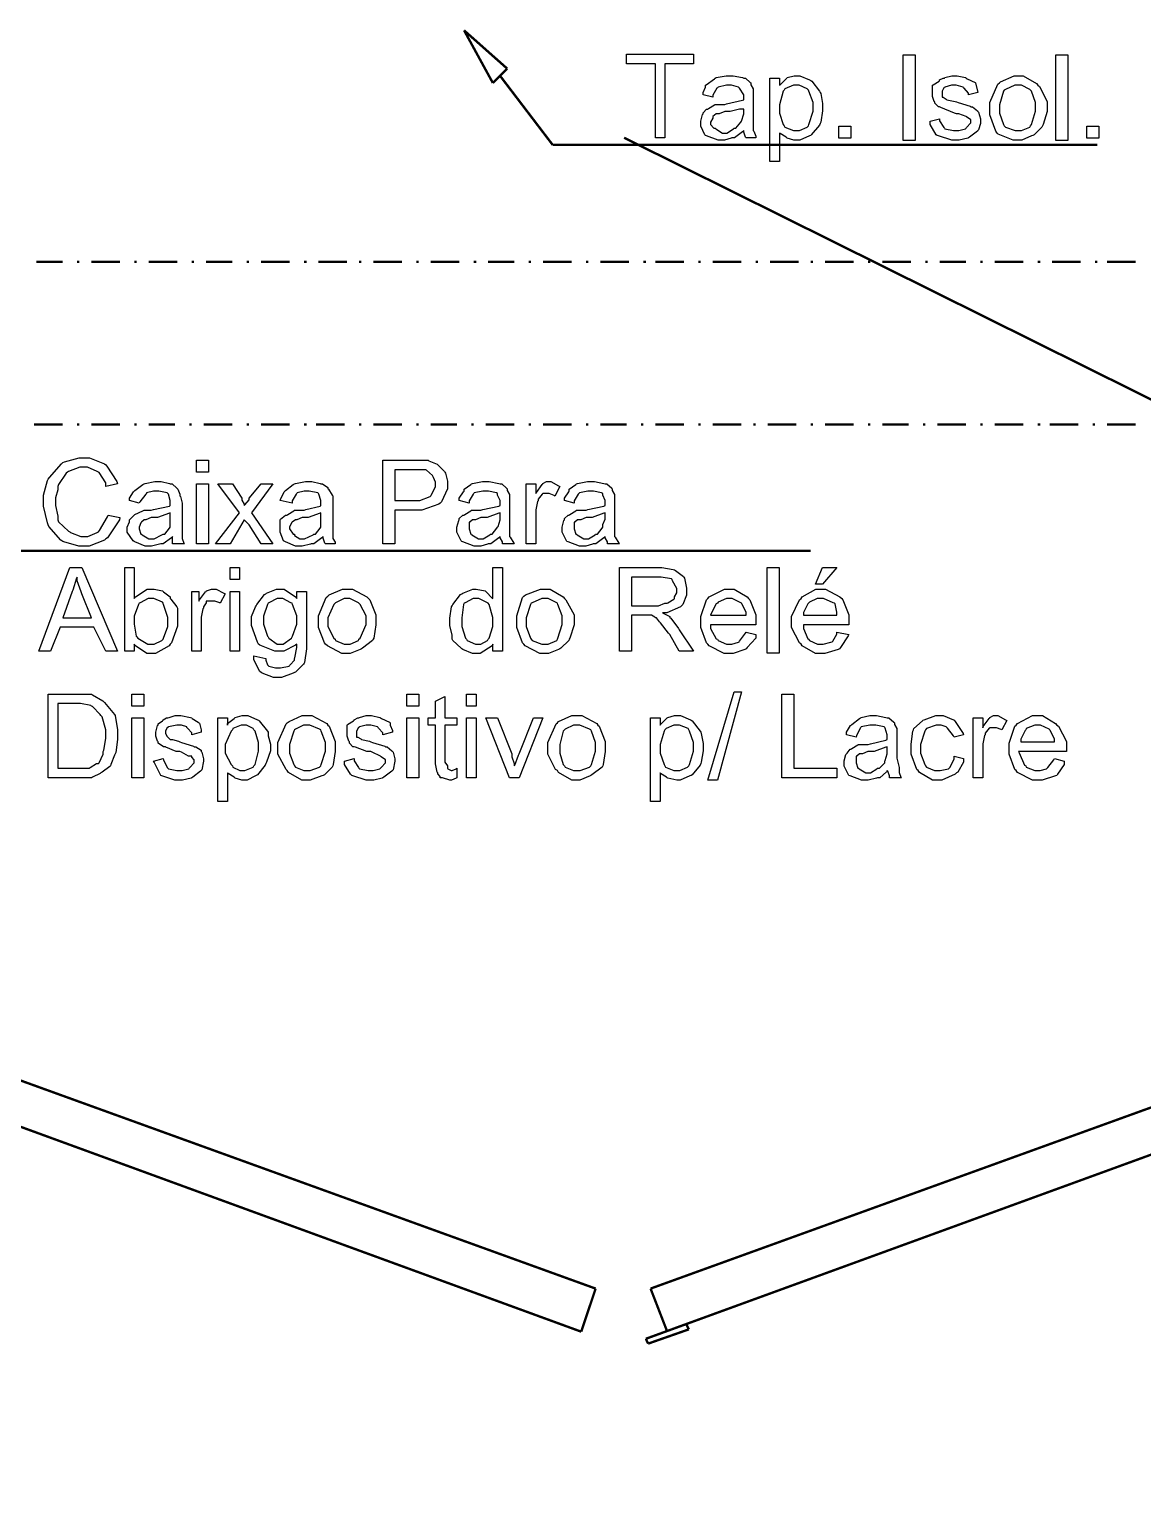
# Model space of a CAD drawing. Extents: x 0 to 210, y 0 to 297.
# Drawn here: x 106.71 to 126.47, y 148.86 to 174.74 of the extents above; entities that cross this region are included whole.
import ezdxf

# ---------------------------------------------------------------- set-up
doc = ezdxf.new("R2010")
doc.units = 0
doc.header["$MEASUREMENT"] = 0
for name, color, linetype in [('C00-00-00-BLACK', 7, 'Continuous'), ('C00-7E-FF', 150, 'Continuous'), ('CFF-7E-00', 30, 'Continuous')]:
    doc.layers.add(name, color=color, linetype=linetype)

msp = doc.modelspace()

# ---------------------------------------------------------------- linework, layer by layer
at = {"layer": 'C00-00-00-BLACK', "const_width": 0.0423}
for points in [[(106.834, 170.608), (107.302, 170.608)], [(107.556, 170.608), (107.599, 170.608)], [(107.81, 170.608), (108.318, 170.608)], [(108.572, 170.608), (108.614, 170.608)], [(108.828, 170.608), (109.336, 170.608)], [(109.59, 170.608), (109.633, 170.608)], [(109.845, 170.608), (110.313, 170.608)], [(110.567, 170.608), (110.61, 170.608)], [(110.821, 170.608), (111.329, 170.608)], [(111.585, 170.608), (111.628, 170.608)], [(111.839, 170.608), (112.347, 170.608)], [(112.559, 170.608), (112.601, 170.608)], [(112.813, 170.608), (113.324, 170.608)], [(113.578, 170.608), (113.621, 170.608)], [(113.832, 170.608), (114.34, 170.608)], [(114.596, 170.608), (114.639, 170.608)], [(114.85, 170.608), (115.316, 170.608)], [(115.571, 170.608), (115.612, 170.608)], [(115.824, 170.608), (116.334, 170.608)], [(116.589, 170.608), (116.632, 170.608)], [(116.842, 170.608), (117.354, 170.608)], [(117.607, 170.608), (117.65, 170.608)], [(117.82, 170.608), (118.327, 170.608)], [(118.582, 170.608), (118.623, 170.608)], [(118.838, 170.608), (119.345, 170.608)], [(119.6, 170.608), (119.641, 170.608)], [(119.853, 170.608), (120.365, 170.608)], [(120.576, 170.608), (120.618, 170.608)], [(120.831, 170.608), (121.338, 170.608)], [(121.593, 170.608), (121.634, 170.608)], [(121.849, 170.608), (122.356, 170.608)], [(122.611, 170.608), (122.652, 170.608)], [(122.864, 170.608), (123.333, 170.608)], [(123.587, 170.608), (123.629, 170.608)], [(123.842, 170.608), (124.349, 170.608)], [(124.605, 170.608), (124.648, 170.608)], [(124.86, 170.608), (125.367, 170.608)], [(125.622, 170.608), (125.663, 170.608)], [(125.833, 170.608), (126.344, 170.608)], [(107.302, 167.725), (106.791, 167.725)], [(107.556, 167.725), (107.599, 167.725)], [(108.318, 167.725), (107.81, 167.725)], [(108.572, 167.725), (108.614, 167.725)], [(109.294, 167.725), (108.828, 167.725)], [(109.548, 167.725), (109.59, 167.725)], [(110.313, 167.725), (109.802, 167.725)], [(110.567, 167.725), (110.61, 167.725)], [(111.329, 167.725), (110.821, 167.725)], [(111.585, 167.725), (111.628, 167.725)], [(112.305, 167.725), (111.797, 167.725)], [(112.559, 167.725), (112.601, 167.725)], [(113.324, 167.725), (112.813, 167.725)], [(113.578, 167.725), (113.621, 167.725)], [(114.297, 167.725), (113.832, 167.725)], [(114.554, 167.725), (114.596, 167.725)], [(115.316, 167.725), (114.808, 167.725)], [(115.571, 167.725), (115.612, 167.725)], [(116.334, 167.725), (115.824, 167.725)], [(116.589, 167.725), (116.632, 167.725)], [(117.308, 167.725), (116.842, 167.725)], [(117.565, 167.725), (117.607, 167.725)], [(118.327, 167.725), (117.82, 167.725)], [(118.582, 167.725), (118.623, 167.725)], [(119.345, 167.725), (118.838, 167.725)], [(119.557, 167.725), (119.6, 167.725)], [(120.322, 167.725), (119.811, 167.725)], [(120.576, 167.725), (120.618, 167.725)], [(121.338, 167.725), (120.831, 167.725)], [(121.593, 167.725), (121.634, 167.725)], [(122.315, 167.725), (121.849, 167.725)], [(122.568, 167.725), (122.611, 167.725)], [(123.333, 167.725), (122.822, 167.725)], [(123.587, 167.725), (123.629, 167.725)], [(124.349, 167.725), (123.842, 167.725)], [(124.605, 167.725), (124.648, 167.725)], [(125.326, 167.725), (124.817, 167.725)], [(125.579, 167.725), (125.622, 167.725)], [(126.344, 167.725), (125.833, 167.725)], [(105.053, 156.62), (116.759, 152.382)], [(117.734, 152.382), (129.439, 156.62)], [(104.798, 155.897), (116.503, 151.617)], [(117.65, 151.491), (129.735, 155.897)], [(116.759, 152.382), (116.503, 151.617)], [(117.734, 152.382), (118.03, 151.617)], [(117.691, 151.405), (118.412, 151.658)], [(118.369, 151.744), (118.412, 151.658)], [(117.65, 151.491), (117.691, 151.405)]]:
    msp.add_lwpolyline(points, dxfattribs=at)
at = {"layer": 'C00-7E-FF', "const_width": 0.0423}
for points in [[(114.935, 173.786), (114.424, 174.72)], [(114.424, 174.72), (115.189, 174.041)], [(115.189, 174.041), (114.935, 173.786)], [(115.062, 173.914), (115.997, 172.686)], [(115.997, 172.686), (125.663, 172.686)], [(168.626, 147.293), (117.265, 172.813)], [(105.603, 165.479), (120.576, 165.479)]]:
    msp.add_lwpolyline(points, dxfattribs=at)
at = {"layer": 'CFF-7E-00'}
for points in [[(117.82, 172.813), (117.82, 174.125), (117.308, 174.125), (117.308, 174.297), (118.496, 174.297), (118.496, 174.125), (117.988, 174.125), (117.988, 172.813), (117.82, 172.813)], [(122.217, 174.286), (122.428, 174.286), (122.428, 172.762), (122.217, 172.762), (122.217, 174.286)], [(124.926, 174.286), (125.137, 174.286), (125.137, 172.762), (124.926, 172.762), (124.926, 174.286)], [(119.388, 172.94), (119.366, 172.919), (119.224, 172.813), (119.177, 172.813), (119.166, 172.803), (119.046, 172.77), (119.007, 172.77), (118.932, 172.77), (118.729, 172.846), (118.708, 172.855), (118.697, 172.867), (118.623, 173.017), (118.623, 173.066), (118.623, 173.109), (118.655, 173.226), (118.666, 173.236), (118.666, 173.258), (118.728, 173.32), (118.75, 173.32), (118.761, 173.331), (118.87, 173.396), (118.88, 173.405), (118.88, 173.405), (119.006, 173.405), (119.049, 173.405), (119.08, 173.416), (119.366, 173.48), (119.388, 173.489), (119.388, 173.489), (119.388, 173.532), (119.388, 173.532), (119.388, 173.575), (119.313, 173.692), (119.304, 173.702), (119.293, 173.713), (119.173, 173.744), (119.134, 173.744), (119.08, 173.744), (118.932, 173.713), (118.922, 173.702), (118.911, 173.692), (118.838, 173.572), (118.838, 173.532), (118.666, 173.575), (118.666, 173.618), (118.708, 173.713), (118.708, 173.744), (118.718, 173.755), (118.87, 173.862), (118.88, 173.871), (118.901, 173.882), (119.075, 173.914), (119.134, 173.914), (119.198, 173.914), (119.366, 173.882), (119.388, 173.871), (119.42, 173.871), (119.503, 173.797), (119.514, 173.786), (119.514, 173.754), (119.557, 173.684), (119.557, 173.659), (119.557, 173.618), (119.557, 173.523), (119.557, 173.489), (119.557, 173.236), (119.557, 173.163), (119.557, 172.996), (119.557, 172.94), (119.567, 172.93), (119.6, 172.843), (119.6, 172.813), (119.43, 172.813), (119.42, 172.824), (119.388, 172.911), (119.388, 172.94)], [(119.853, 172.39), (119.853, 173.871), (120.023, 173.871), (120.023, 173.744), (120.033, 173.755), (120.139, 173.862), (120.15, 173.871), (120.159, 173.882), (120.281, 173.914), (120.322, 173.914), (120.385, 173.914), (120.554, 173.839), (120.576, 173.828), (120.596, 173.819), (120.734, 173.638), (120.745, 173.616), (120.755, 173.596), (120.788, 173.422), (120.788, 173.363), (120.788, 173.29), (120.755, 173.089), (120.745, 173.066), (120.734, 173.035), (120.585, 172.867), (120.576, 172.855), (120.554, 172.846), (120.38, 172.77), (120.322, 172.77), (120.278, 172.77), (120.159, 172.803), (120.15, 172.813), (120.139, 172.824), (120.033, 172.887), (120.023, 172.897), (120.023, 172.39), (119.853, 172.39)], [(122.695, 173.109), (122.864, 173.152), (122.864, 173.111), (122.937, 172.993), (122.949, 172.982), (122.958, 172.973), (123.111, 172.94), (123.164, 172.94), (123.205, 172.94), (123.322, 172.973), (123.333, 172.982), (123.343, 172.993), (123.417, 173.08), (123.417, 173.109), (123.417, 173.131), (123.343, 173.184), (123.333, 173.193), (123.333, 173.193), (123.205, 173.236), (123.164, 173.236), (123.13, 173.247), (122.885, 173.353), (122.864, 173.363), (122.843, 173.363), (122.78, 173.427), (122.78, 173.448), (122.769, 173.459), (122.738, 173.546), (122.738, 173.575), (122.738, 173.618), (122.738, 173.713), (122.738, 173.744), (122.747, 173.755), (122.853, 173.819), (122.864, 173.828), (122.864, 173.839), (122.926, 173.871), (122.949, 173.871), (122.958, 173.882), (123.08, 173.914), (123.121, 173.914), (123.173, 173.914), (123.322, 173.882), (123.333, 173.871), (123.354, 173.862), (123.492, 173.797), (123.503, 173.786), (123.503, 173.786), (123.544, 173.616), (123.544, 173.616), (123.376, 173.575), (123.376, 173.607), (123.3, 173.692), (123.29, 173.702), (123.279, 173.713), (123.159, 173.744), (123.121, 173.744), (123.077, 173.744), (122.958, 173.713), (122.949, 173.702), (122.937, 173.702), (122.907, 173.638), (122.907, 173.616), (122.907, 173.596), (122.907, 173.549), (122.907, 173.532), (122.928, 173.532), (122.98, 173.501), (122.991, 173.489), (122.991, 173.489), (123.142, 173.459), (123.164, 173.448), (123.195, 173.439), (123.406, 173.374), (123.417, 173.363), (123.449, 173.363), (123.533, 173.29), (123.544, 173.279), (123.553, 173.269), (123.587, 173.149), (123.587, 173.109), (123.587, 173.068), (123.553, 172.951), (123.544, 172.94), (123.533, 172.93), (123.396, 172.824), (123.376, 172.813), (123.365, 172.803), (123.213, 172.77), (123.164, 172.77), (123.078, 172.77), (122.843, 172.846), (122.822, 172.855), (122.8, 172.867), (122.695, 173.048), (122.695, 173.109)], [(123.756, 173.32), (123.756, 173.437), (123.894, 173.765), (123.926, 173.786), (123.946, 173.808), (124.185, 173.914), (124.265, 173.914), (124.349, 173.914), (124.583, 173.776), (124.605, 173.744), (124.637, 173.724), (124.774, 173.454), (124.774, 173.363), (124.774, 173.279), (124.7, 173.046), (124.69, 173.024), (124.679, 173.003), (124.539, 172.867), (124.518, 172.855), (124.496, 172.846), (124.322, 172.77), (124.265, 172.77), (124.168, 172.77), (123.904, 172.876), (123.883, 172.897), (123.861, 172.928), (123.756, 173.222), (123.756, 173.32)], [(120.023, 173.32), (120.023, 173.247), (120.085, 173.046), (120.107, 173.024), (120.117, 173.003), (120.27, 172.94), (120.322, 172.94), (120.374, 172.94), (120.512, 173.003), (120.534, 173.024), (120.544, 173.046), (120.618, 173.284), (120.618, 173.363), (120.618, 173.437), (120.544, 173.638), (120.534, 173.659), (120.512, 173.681), (120.369, 173.744), (120.322, 173.744), (120.268, 173.744), (120.117, 173.681), (120.107, 173.659), (120.085, 173.638), (120.023, 173.4), (120.023, 173.32)], [(123.926, 173.32), (123.926, 173.247), (123.999, 173.046), (124.01, 173.024), (124.03, 173.003), (124.205, 172.94), (124.265, 172.94), (124.317, 172.94), (124.465, 173.003), (124.476, 173.024), (124.497, 173.046), (124.564, 173.284), (124.564, 173.363), (124.564, 173.437), (124.497, 173.638), (124.476, 173.659), (124.465, 173.67), (124.314, 173.744), (124.265, 173.744), (124.2, 173.744), (124.03, 173.67), (124.01, 173.659), (123.999, 173.638), (123.926, 173.4), (123.926, 173.32)], [(119.388, 173.32), (119.313, 173.32), (119.146, 173.279), (119.091, 173.279), (119.049, 173.279), (118.953, 173.236), (118.922, 173.236), (118.9, 173.236), (118.838, 173.193), (118.838, 173.193), (118.838, 173.162), (118.795, 173.091), (118.795, 173.066), (118.795, 173.046), (118.859, 172.982), (118.88, 172.982), (118.89, 172.973), (119.009, 172.897), (119.049, 172.897), (119.09, 172.897), (119.207, 172.973), (119.218, 172.982), (119.25, 172.982), (119.334, 173.089), (119.345, 173.109), (119.345, 173.109), (119.388, 173.237), (119.388, 173.279), (119.388, 173.32)], [(121.073, 173.017), (121.285, 173.017), (121.285, 172.805), (121.073, 172.805), (121.073, 173.017)], [(125.476, 173.017), (125.688, 173.017), (125.688, 172.805), (125.476, 172.805), (125.476, 173.017)], [(108.106, 166.113), (108.318, 166.072), (108.307, 166.03), (108.096, 165.712), (108.064, 165.69), (108.042, 165.669), (107.772, 165.563), (107.683, 165.563), (107.588, 165.563), (107.323, 165.637), (107.302, 165.647), (107.269, 165.669), (107.054, 165.912), (107.045, 165.943), (107.033, 165.976), (106.96, 166.273), (106.96, 166.371), (106.96, 166.466), (107.033, 166.73), (107.045, 166.751), (107.065, 166.783), (107.28, 167.027), (107.302, 167.047), (107.334, 167.058), (107.594, 167.133), (107.683, 167.133), (107.778, 167.133), (108.042, 167.027), (108.064, 167.004), (108.085, 166.984), (108.264, 166.71), (108.275, 166.667), (108.064, 166.624), (108.064, 166.688), (107.946, 166.868), (107.936, 166.878), (107.914, 166.889), (107.74, 166.963), (107.683, 166.963), (107.608, 166.963), (107.407, 166.889), (107.386, 166.878), (107.364, 166.857), (107.224, 166.656), (107.214, 166.624), (107.214, 166.561), (107.173, 166.419), (107.173, 166.371), (107.173, 166.285), (107.214, 166.093), (107.214, 166.029), (107.224, 165.997), (107.407, 165.828), (107.429, 165.816), (107.439, 165.807), (107.621, 165.733), (107.683, 165.733), (107.746, 165.733), (107.914, 165.807), (107.936, 165.816), (107.957, 165.839), (108.095, 166.081), (108.106, 166.113)], [(109.675, 166.878), (109.675, 167.09), (109.886, 167.09), (109.886, 166.878), (109.675, 166.878)], [(112.983, 165.606), (112.983, 167.09), (113.535, 167.09), (113.599, 167.09), (113.74, 167.09), (113.789, 167.09), (113.798, 167.08), (113.947, 167.016), (113.958, 167.004), (113.968, 166.995), (114.074, 166.889), (114.085, 166.878), (114.095, 166.857), (114.128, 166.715), (114.128, 166.667), (114.128, 166.583), (114.022, 166.35), (114.001, 166.328), (113.979, 166.307), (113.677, 166.201), (113.578, 166.201), (113.196, 166.201), (113.196, 165.606), (112.983, 165.606)], [(113.196, 166.371), (113.578, 166.371), (113.641, 166.371), (113.821, 166.445), (113.832, 166.455), (113.841, 166.466), (113.917, 166.617), (113.917, 166.667), (113.917, 166.698), (113.884, 166.784), (113.874, 166.794), (113.863, 166.816), (113.757, 166.911), (113.748, 166.92), (113.748, 166.92), (113.619, 166.92), (113.578, 166.92), (113.196, 166.92), (113.196, 166.371)], [(109.252, 165.733), (109.23, 165.712), (109.087, 165.606), (109.04, 165.606), (109.018, 165.596), (108.875, 165.563), (108.828, 165.563), (108.763, 165.563), (108.581, 165.637), (108.572, 165.647), (108.549, 165.658), (108.445, 165.81), (108.445, 165.859), (108.445, 165.902), (108.487, 165.997), (108.487, 166.029), (108.497, 166.04), (108.572, 166.113), (108.572, 166.113), (108.581, 166.124), (108.722, 166.19), (108.744, 166.201), (108.744, 166.201), (108.839, 166.201), (108.87, 166.201), (108.912, 166.212), (109.198, 166.275), (109.209, 166.285), (109.209, 166.285), (109.209, 166.328), (109.209, 166.328), (109.209, 166.371), (109.177, 166.488), (109.167, 166.497), (109.156, 166.508), (109.006, 166.539), (108.956, 166.539), (108.913, 166.539), (108.786, 166.508), (108.786, 166.497), (108.775, 166.488), (108.668, 166.35), (108.657, 166.328), (108.487, 166.371), (108.487, 166.413), (108.56, 166.529), (108.572, 166.539), (108.581, 166.55), (108.722, 166.657), (108.744, 166.667), (108.765, 166.678), (108.938, 166.708), (108.997, 166.708), (109.05, 166.708), (109.198, 166.678), (109.209, 166.667), (109.241, 166.667), (109.325, 166.592), (109.336, 166.581), (109.346, 166.572), (109.379, 166.485), (109.379, 166.455), (109.389, 166.445), (109.422, 166.325), (109.422, 166.285), (109.422, 166.029), (109.422, 165.956), (109.422, 165.789), (109.422, 165.733), (109.422, 165.701), (109.452, 165.617), (109.463, 165.606), (109.252, 165.606), (109.252, 165.637), (109.252, 165.709), (109.252, 165.733)], [(109.675, 165.606), (109.675, 166.667), (109.886, 166.667), (109.886, 165.606), (109.675, 165.606)], [(110.014, 165.606), (110.44, 166.156), (110.056, 166.667), (110.313, 166.667), (110.482, 166.412), (110.482, 166.38), (110.524, 166.31), (110.524, 166.285), (110.534, 166.296), (110.61, 166.383), (110.61, 166.412), (110.821, 166.667), (111.033, 166.667), (110.651, 166.156), (111.033, 165.606), (110.821, 165.606), (110.61, 165.943), (110.524, 166.029), (110.271, 165.606), (110.014, 165.606)], [(111.924, 165.733), (111.902, 165.712), (111.759, 165.606), (111.712, 165.606), (111.701, 165.596), (111.548, 165.563), (111.499, 165.563), (111.434, 165.563), (111.253, 165.637), (111.244, 165.647), (111.221, 165.658), (111.16, 165.81), (111.16, 165.859), (111.16, 165.902), (111.16, 165.997), (111.16, 166.029), (111.169, 166.04), (111.256, 166.113), (111.286, 166.113), (111.296, 166.124), (111.402, 166.19), (111.413, 166.201), (111.413, 166.201), (111.541, 166.201), (111.585, 166.201), (111.617, 166.212), (111.87, 166.275), (111.882, 166.285), (111.882, 166.285), (111.882, 166.328), (111.882, 166.328), (111.882, 166.371), (111.849, 166.488), (111.839, 166.497), (111.828, 166.508), (111.677, 166.539), (111.628, 166.539), (111.584, 166.539), (111.465, 166.508), (111.456, 166.497), (111.445, 166.488), (111.372, 166.368), (111.372, 166.328), (111.16, 166.371), (111.169, 166.393), (111.233, 166.529), (111.244, 166.539), (111.253, 166.55), (111.391, 166.657), (111.413, 166.667), (111.434, 166.678), (111.611, 166.708), (111.671, 166.708), (111.723, 166.708), (111.87, 166.678), (111.882, 166.667), (111.913, 166.667), (112.008, 166.604), (112.008, 166.581), (112.018, 166.572), (112.083, 166.466), (112.094, 166.455), (112.094, 166.413), (112.094, 166.318), (112.094, 166.285), (112.094, 166.029), (112.094, 165.956), (112.094, 165.789), (112.094, 165.733), (112.094, 165.701), (112.135, 165.631), (112.135, 165.606), (111.967, 165.606), (111.956, 165.617), (111.924, 165.704), (111.924, 165.733)], [(115.062, 165.733), (115.04, 165.712), (114.897, 165.606), (114.85, 165.606), (114.839, 165.596), (114.719, 165.563), (114.68, 165.563), (114.606, 165.563), (114.403, 165.637), (114.383, 165.647), (114.372, 165.658), (114.297, 165.81), (114.297, 165.859), (114.297, 165.902), (114.329, 166.019), (114.34, 166.029), (114.34, 166.051), (114.402, 166.113), (114.424, 166.113), (114.435, 166.124), (114.543, 166.19), (114.554, 166.201), (114.595, 166.201), (114.69, 166.201), (114.723, 166.201), (114.755, 166.212), (115.04, 166.275), (115.062, 166.285), (115.062, 166.285), (115.062, 166.328), (115.062, 166.328), (115.062, 166.371), (115.019, 166.466), (115.019, 166.497), (114.997, 166.508), (114.855, 166.539), (114.808, 166.539), (114.755, 166.539), (114.606, 166.508), (114.596, 166.497), (114.585, 166.488), (114.512, 166.368), (114.512, 166.328), (114.34, 166.371), (114.34, 166.413), (114.413, 166.529), (114.424, 166.539), (114.424, 166.572), (114.543, 166.657), (114.554, 166.667), (114.574, 166.678), (114.749, 166.708), (114.808, 166.708), (114.872, 166.708), (115.04, 166.678), (115.062, 166.667), (115.094, 166.667), (115.178, 166.592), (115.189, 166.581), (115.189, 166.55), (115.232, 166.479), (115.232, 166.455), (115.232, 166.413), (115.232, 166.318), (115.232, 166.285), (115.232, 166.029), (115.232, 165.956), (115.232, 165.789), (115.232, 165.733), (115.241, 165.723), (115.305, 165.617), (115.316, 165.606), (115.105, 165.606), (115.105, 165.637), (115.062, 165.709), (115.062, 165.733)], [(115.528, 165.606), (115.528, 166.667), (115.697, 166.667), (115.697, 166.495), (115.707, 166.517), (115.813, 166.656), (115.824, 166.667), (115.824, 166.678), (115.886, 166.708), (115.908, 166.708), (115.962, 166.708), (116.101, 166.634), (116.123, 166.622), (116.036, 166.452), (116.025, 166.463), (115.937, 166.495), (115.908, 166.495), (115.886, 166.495), (115.824, 166.495), (115.824, 166.495), (115.813, 166.485), (115.739, 166.398), (115.739, 166.368), (115.728, 166.358), (115.697, 166.207), (115.697, 166.156), (115.697, 165.606), (115.528, 165.606)], [(116.928, 165.733), (116.906, 165.712), (116.762, 165.606), (116.716, 165.606), (116.705, 165.596), (116.585, 165.563), (116.546, 165.563), (116.472, 165.563), (116.271, 165.637), (116.25, 165.647), (116.239, 165.658), (116.166, 165.81), (116.166, 165.859), (116.166, 165.902), (116.196, 166.019), (116.207, 166.029), (116.207, 166.051), (116.271, 166.113), (116.292, 166.113), (116.302, 166.124), (116.409, 166.19), (116.419, 166.201), (116.461, 166.201), (116.556, 166.201), (116.589, 166.201), (116.621, 166.212), (116.906, 166.275), (116.928, 166.285), (116.928, 166.285), (116.928, 166.328), (116.928, 166.328), (116.928, 166.371), (116.885, 166.466), (116.885, 166.497), (116.863, 166.508), (116.72, 166.539), (116.673, 166.539), (116.619, 166.539), (116.472, 166.508), (116.462, 166.497), (116.451, 166.488), (116.377, 166.368), (116.377, 166.328), (116.207, 166.371), (116.207, 166.413), (116.282, 166.529), (116.292, 166.539), (116.292, 166.572), (116.409, 166.657), (116.419, 166.667), (116.44, 166.678), (116.614, 166.708), (116.673, 166.708), (116.736, 166.708), (116.906, 166.678), (116.928, 166.667), (116.96, 166.667), (117.044, 166.592), (117.055, 166.581), (117.055, 166.55), (117.096, 166.479), (117.096, 166.455), (117.096, 166.413), (117.096, 166.318), (117.096, 166.285), (117.096, 166.029), (117.096, 165.956), (117.096, 165.789), (117.096, 165.733), (117.106, 165.723), (117.171, 165.617), (117.181, 165.606), (116.969, 165.606), (116.969, 165.637), (116.928, 165.709), (116.928, 165.733)], [(109.209, 166.156), (109.198, 166.146), (108.984, 166.072), (108.913, 166.072), (108.87, 166.072), (108.775, 166.029), (108.744, 166.029), (108.744, 166.029), (108.701, 165.986), (108.701, 165.986), (108.69, 165.976), (108.657, 165.902), (108.657, 165.902), (108.657, 165.87), (108.69, 165.775), (108.701, 165.775), (108.711, 165.766), (108.831, 165.69), (108.87, 165.69), (108.923, 165.69), (109.061, 165.766), (109.083, 165.775), (109.115, 165.775), (109.198, 165.881), (109.209, 165.902), (109.209, 165.945), (109.209, 166.04), (109.209, 166.072), (109.209, 166.156)], [(111.882, 166.156), (111.87, 166.146), (111.656, 166.072), (111.585, 166.072), (111.552, 166.072), (111.456, 166.029), (111.456, 166.029), (111.434, 166.029), (111.372, 165.986), (111.372, 165.986), (111.361, 165.976), (111.329, 165.902), (111.329, 165.902), (111.329, 165.87), (111.391, 165.775), (111.413, 165.775), (111.413, 165.754), (111.508, 165.69), (111.54, 165.69), (111.593, 165.69), (111.744, 165.766), (111.755, 165.775), (111.786, 165.775), (111.87, 165.881), (111.882, 165.902), (111.882, 165.945), (111.882, 166.04), (111.882, 166.072), (111.882, 166.156)], [(115.062, 166.156), (115.04, 166.146), (114.833, 166.072), (114.766, 166.072), (114.723, 166.072), (114.628, 166.029), (114.596, 166.029), (114.574, 166.029), (114.528, 165.986), (114.512, 165.986), (114.512, 165.965), (114.512, 165.902), (114.512, 165.902), (114.512, 165.87), (114.543, 165.775), (114.554, 165.775), (114.563, 165.766), (114.683, 165.69), (114.723, 165.69), (114.764, 165.69), (114.881, 165.766), (114.893, 165.775), (114.924, 165.775), (115.008, 165.881), (115.019, 165.902), (115.029, 165.913), (115.062, 166.033), (115.062, 166.072), (115.062, 166.156)], [(116.928, 166.156), (116.906, 166.146), (116.699, 166.072), (116.632, 166.072), (116.589, 166.072), (116.494, 166.029), (116.462, 166.029), (116.44, 166.029), (116.392, 165.986), (116.377, 165.986), (116.377, 165.965), (116.377, 165.902), (116.377, 165.902), (116.377, 165.87), (116.409, 165.775), (116.419, 165.775), (116.429, 165.766), (116.549, 165.69), (116.589, 165.69), (116.63, 165.69), (116.748, 165.766), (116.759, 165.775), (116.79, 165.775), (116.874, 165.881), (116.885, 165.902), (116.885, 165.945), (116.928, 166.04), (116.928, 166.072), (116.928, 166.156)], [(106.875, 163.697), (107.429, 165.183), (107.64, 165.183), (108.275, 163.697), (108.064, 163.697), (107.852, 164.122), (107.257, 164.122), (107.087, 163.697), (106.875, 163.697)], [(108.572, 163.697), (108.402, 163.697), (108.402, 165.183), (108.572, 165.183), (108.572, 164.632), (108.592, 164.663), (108.8, 164.801), (108.87, 164.801), (108.923, 164.801), (109.072, 164.769), (109.083, 164.758), (109.092, 164.749), (109.209, 164.662), (109.209, 164.632), (109.219, 164.622), (109.325, 164.484), (109.336, 164.462), (109.336, 164.41), (109.336, 164.291), (109.336, 164.251), (109.336, 164.145), (109.23, 163.847), (109.209, 163.825), (109.188, 163.794), (108.949, 163.656), (108.87, 163.656), (108.795, 163.656), (108.592, 163.794), (108.572, 163.825), (108.572, 163.697)], [(110.271, 164.971), (110.271, 165.183), (110.44, 165.183), (110.44, 164.971), (110.271, 164.971)], [(114.935, 163.697), (114.935, 163.825), (114.924, 163.794), (114.709, 163.656), (114.639, 163.656), (114.574, 163.656), (114.403, 163.73), (114.383, 163.74), (114.372, 163.751), (114.223, 163.889), (114.213, 163.909), (114.213, 163.985), (114.171, 164.153), (114.171, 164.209), (114.171, 164.283), (114.202, 164.484), (114.213, 164.505), (114.223, 164.527), (114.361, 164.707), (114.383, 164.717), (114.403, 164.728), (114.58, 164.801), (114.639, 164.801), (114.639, 164.801), (114.797, 164.769), (114.808, 164.758), (114.818, 164.749), (114.924, 164.642), (114.935, 164.632), (114.935, 165.183), (115.105, 165.183), (115.105, 163.697), (114.935, 163.697)], [(117.181, 163.697), (117.181, 165.183), (117.861, 165.183), (117.934, 165.183), (118.135, 165.151), (118.157, 165.14), (118.178, 165.13), (118.316, 165.024), (118.327, 165.013), (118.336, 164.992), (118.369, 164.817), (118.369, 164.758), (118.369, 164.695), (118.306, 164.527), (118.285, 164.505), (118.263, 164.484), (118.025, 164.378), (117.946, 164.378), (117.967, 164.368), (118.073, 164.312), (118.073, 164.292), (118.094, 164.283), (118.232, 164.101), (118.243, 164.079), (118.496, 163.697), (118.243, 163.697), (118.073, 163.993), (118.051, 164.016), (117.913, 164.199), (117.904, 164.209), (117.893, 164.219), (117.837, 164.292), (117.82, 164.292), (117.808, 164.303), (117.752, 164.335), (117.734, 164.335), (117.703, 164.335), (117.631, 164.335), (117.607, 164.335), (117.395, 164.335), (117.395, 163.697), (117.181, 163.697)], [(119.804, 165.184), (120.015, 165.184), (120.015, 163.661), (119.804, 163.661), (119.804, 165.184)], [(120.661, 164.885), (120.788, 165.183), (121.041, 165.183), (120.788, 164.885), (120.661, 164.885)], [(107.302, 164.292), (107.81, 164.292), (107.64, 164.717), (107.629, 164.749), (107.556, 164.947), (107.556, 165.013), (107.545, 164.992), (107.48, 164.78), (107.471, 164.758), (107.302, 164.292)], [(117.395, 164.505), (117.82, 164.505), (117.872, 164.505), (117.99, 164.548), (118.03, 164.548), (118.04, 164.558), (118.146, 164.622), (118.157, 164.632), (118.157, 164.663), (118.2, 164.735), (118.2, 164.758), (118.2, 164.812), (118.126, 164.95), (118.116, 164.971), (118.105, 164.981), (117.922, 165.013), (117.861, 165.013), (117.395, 165.013), (117.395, 164.505)], [(108.572, 164.251), (108.572, 164.177), (108.603, 163.963), (108.614, 163.952), (108.635, 163.932), (108.811, 163.825), (108.87, 163.825), (108.923, 163.825), (109.061, 163.889), (109.083, 163.909), (109.092, 163.932), (109.167, 164.139), (109.167, 164.209), (109.167, 164.294), (109.092, 164.527), (109.083, 164.548), (109.072, 164.569), (108.92, 164.632), (108.87, 164.632), (108.817, 164.632), (108.678, 164.558), (108.657, 164.548), (108.646, 164.527), (108.572, 164.32), (108.572, 164.251)], [(109.59, 163.697), (109.59, 164.758), (109.718, 164.758), (109.718, 164.589), (109.728, 164.611), (109.834, 164.749), (109.845, 164.758), (109.854, 164.769), (109.941, 164.801), (109.971, 164.801), (110.024, 164.801), (110.163, 164.728), (110.185, 164.717), (110.098, 164.548), (110.087, 164.558), (110.001, 164.589), (109.971, 164.589), (109.94, 164.589), (109.868, 164.589), (109.845, 164.589), (109.845, 164.557), (109.802, 164.487), (109.802, 164.462), (109.791, 164.452), (109.759, 164.302), (109.759, 164.251), (109.759, 163.697), (109.59, 163.697)], [(110.271, 163.697), (110.271, 164.758), (110.44, 164.758), (110.44, 163.697), (110.271, 163.697)], [(110.694, 163.613), (110.906, 163.57), (110.906, 163.539), (110.936, 163.455), (110.947, 163.444), (110.957, 163.434), (111.077, 163.401), (111.117, 163.401), (111.169, 163.401), (111.318, 163.434), (111.329, 163.444), (111.338, 163.455), (111.413, 163.541), (111.413, 163.57), (111.423, 163.581), (111.456, 163.765), (111.456, 163.825), (111.434, 163.805), (111.227, 163.697), (111.16, 163.697), (111.063, 163.697), (110.798, 163.805), (110.778, 163.825), (110.756, 163.857), (110.651, 164.153), (110.651, 164.251), (110.651, 164.314), (110.725, 164.484), (110.736, 164.505), (110.746, 164.527), (110.884, 164.707), (110.906, 164.717), (110.915, 164.728), (111.097, 164.801), (111.16, 164.801), (111.233, 164.801), (111.434, 164.663), (111.456, 164.632), (111.456, 164.758), (111.628, 164.758), (111.628, 163.825), (111.628, 163.741), (111.595, 163.497), (111.585, 163.486), (111.573, 163.466), (111.434, 163.328), (111.413, 163.317), (111.391, 163.307), (111.184, 163.231), (111.117, 163.231), (111.042, 163.231), (110.841, 163.307), (110.821, 163.317), (110.798, 163.339), (110.694, 163.546), (110.694, 163.613)], [(110.863, 164.251), (110.863, 164.177), (110.936, 163.963), (110.947, 163.952), (110.957, 163.932), (111.108, 163.825), (111.16, 163.825), (111.212, 163.825), (111.361, 163.932), (111.372, 163.952), (111.381, 163.963), (111.456, 164.18), (111.456, 164.251), (111.456, 164.326), (111.381, 164.527), (111.372, 164.548), (111.35, 164.558), (111.206, 164.632), (111.16, 164.632), (111.106, 164.632), (110.957, 164.558), (110.947, 164.548), (110.936, 164.527), (110.863, 164.32), (110.863, 164.251)], [(111.839, 164.209), (111.839, 164.326), (111.977, 164.653), (112.008, 164.674), (112.029, 164.696), (112.267, 164.801), (112.347, 164.801), (112.442, 164.801), (112.696, 164.663), (112.729, 164.632), (112.75, 164.611), (112.856, 164.342), (112.856, 164.251), (112.856, 164.166), (112.823, 163.932), (112.813, 163.909), (112.802, 163.889), (112.621, 163.751), (112.601, 163.74), (112.579, 163.73), (112.405, 163.656), (112.347, 163.656), (112.252, 163.656), (111.999, 163.794), (111.967, 163.825), (111.945, 163.847), (111.839, 164.119), (111.839, 164.209)], [(112.008, 164.209), (112.008, 164.134), (112.113, 163.932), (112.135, 163.909), (112.145, 163.889), (112.296, 163.825), (112.347, 163.825), (112.4, 163.825), (112.548, 163.889), (112.559, 163.909), (112.58, 163.932), (112.686, 164.171), (112.686, 164.251), (112.686, 164.326), (112.58, 164.527), (112.559, 164.548), (112.548, 164.558), (112.397, 164.632), (112.347, 164.632), (112.294, 164.632), (112.145, 164.558), (112.135, 164.548), (112.113, 164.527), (112.008, 164.288), (112.008, 164.209)], [(114.383, 164.209), (114.383, 164.134), (114.447, 163.932), (114.469, 163.909), (114.479, 163.889), (114.629, 163.825), (114.68, 163.825), (114.722, 163.825), (114.839, 163.889), (114.85, 163.909), (114.87, 163.932), (114.935, 164.139), (114.935, 164.209), (114.935, 164.294), (114.87, 164.527), (114.85, 164.548), (114.839, 164.558), (114.689, 164.632), (114.639, 164.632), (114.585, 164.632), (114.446, 164.558), (114.424, 164.548), (114.413, 164.527), (114.383, 164.288), (114.383, 164.209)], [(115.358, 164.209), (115.358, 164.326), (115.463, 164.653), (115.485, 164.674), (115.517, 164.696), (115.778, 164.801), (115.867, 164.801), (115.951, 164.801), (116.185, 164.663), (116.207, 164.632), (116.228, 164.611), (116.377, 164.342), (116.377, 164.251), (116.377, 164.166), (116.302, 163.932), (116.292, 163.909), (116.282, 163.889), (116.144, 163.751), (116.123, 163.74), (116.101, 163.73), (115.925, 163.656), (115.867, 163.656), (115.77, 163.656), (115.506, 163.794), (115.485, 163.825), (115.463, 163.847), (115.358, 164.119), (115.358, 164.209)], [(115.528, 164.209), (115.528, 164.134), (115.601, 163.932), (115.612, 163.909), (115.632, 163.889), (115.807, 163.825), (115.867, 163.825), (115.919, 163.825), (116.07, 163.889), (116.08, 163.909), (116.09, 163.932), (116.166, 164.171), (116.166, 164.251), (116.166, 164.326), (116.09, 164.527), (116.08, 164.548), (116.07, 164.558), (115.916, 164.632), (115.867, 164.632), (115.802, 164.632), (115.632, 164.558), (115.612, 164.548), (115.601, 164.527), (115.528, 164.288), (115.528, 164.209)], [(119.43, 164.036), (119.6, 163.993), (119.6, 163.93), (119.451, 163.762), (119.43, 163.74), (119.408, 163.73), (119.202, 163.656), (119.134, 163.656), (119.038, 163.656), (118.772, 163.794), (118.75, 163.825), (118.728, 163.847), (118.623, 164.119), (118.623, 164.209), (118.623, 164.314), (118.728, 164.611), (118.75, 164.632), (118.772, 164.663), (119.043, 164.801), (119.134, 164.801), (119.218, 164.801), (119.451, 164.663), (119.473, 164.632), (119.494, 164.611), (119.6, 164.342), (119.6, 164.251), (119.6, 164.23), (119.6, 164.182), (119.6, 164.166), (118.795, 164.166), (118.795, 164.102), (118.9, 163.92), (118.922, 163.909), (118.932, 163.889), (119.083, 163.825), (119.134, 163.825), (119.175, 163.825), (119.293, 163.857), (119.304, 163.867), (119.313, 163.878), (119.42, 164.016), (119.43, 164.036)], [(118.795, 164.335), (119.43, 164.335), (119.43, 164.389), (119.355, 164.538), (119.345, 164.548), (119.334, 164.558), (119.184, 164.632), (119.134, 164.632), (119.08, 164.632), (118.932, 164.569), (118.922, 164.548), (118.9, 164.538), (118.805, 164.357), (118.795, 164.335)], [(121.041, 164.036), (121.254, 163.993), (121.243, 163.973), (121.105, 163.762), (121.084, 163.74), (121.062, 163.73), (120.824, 163.656), (120.745, 163.656), (120.66, 163.656), (120.427, 163.794), (120.406, 163.825), (120.374, 163.847), (120.237, 164.119), (120.237, 164.209), (120.237, 164.314), (120.374, 164.611), (120.406, 164.632), (120.427, 164.663), (120.665, 164.801), (120.745, 164.801), (120.84, 164.801), (121.094, 164.663), (121.127, 164.632), (121.147, 164.611), (121.254, 164.342), (121.254, 164.251), (121.254, 164.23), (121.254, 164.182), (121.254, 164.166), (120.449, 164.166), (120.449, 164.102), (120.523, 163.92), (120.534, 163.909), (120.555, 163.889), (120.697, 163.825), (120.745, 163.825), (120.797, 163.825), (120.935, 163.857), (120.957, 163.867), (120.967, 163.878), (121.041, 163.998), (121.041, 164.036)], [(120.449, 164.335), (121.041, 164.335), (121.041, 164.389), (121.008, 164.538), (120.999, 164.548), (120.977, 164.558), (120.803, 164.632), (120.745, 164.632), (120.691, 164.632), (120.555, 164.569), (120.534, 164.548), (120.523, 164.538), (120.449, 164.386), (120.449, 164.335)], [(107.045, 161.451), (107.045, 162.935), (107.556, 162.935), (107.619, 162.935), (107.761, 162.935), (107.81, 162.935), (107.83, 162.925), (108.011, 162.819), (108.022, 162.808), (108.042, 162.788), (108.222, 162.577), (108.233, 162.555), (108.233, 162.555), (108.275, 162.301), (108.275, 162.216), (108.275, 162.132), (108.242, 161.897), (108.233, 161.875), (108.222, 161.855), (108.158, 161.685), (108.149, 161.663), (108.137, 161.653), (108, 161.548), (107.979, 161.536), (107.968, 161.527), (107.83, 161.462), (107.81, 161.451), (107.746, 161.451), (107.603, 161.451), (107.556, 161.451), (107.045, 161.451)], [(108.529, 162.724), (108.529, 162.935), (108.741, 162.935), (108.741, 162.724), (108.529, 162.724)], [(113.409, 162.724), (113.409, 162.935), (113.621, 162.935), (113.621, 162.724), (113.409, 162.724)], [(114.297, 161.621), (114.297, 161.451), (114.286, 161.441), (114.199, 161.41), (114.171, 161.41), (114.171, 161.41), (114.042, 161.451), (114.001, 161.451), (114.001, 161.473), (113.958, 161.521), (113.958, 161.536), (113.947, 161.548), (113.917, 161.697), (113.917, 161.747), (113.917, 162.385), (113.789, 162.385), (113.789, 162.512), (113.917, 162.512), (113.917, 162.808), (114.085, 162.894), (114.085, 162.512), (114.297, 162.512), (114.297, 162.385), (114.085, 162.385), (114.085, 161.747), (114.085, 161.727), (114.128, 161.663), (114.128, 161.663), (114.128, 161.663), (114.128, 161.621), (114.128, 161.621), (114.137, 161.611), (114.194, 161.578), (114.213, 161.578), (114.213, 161.578), (114.286, 161.611), (114.297, 161.621)], [(114.469, 162.724), (114.469, 162.935), (114.639, 162.935), (114.639, 162.724), (114.469, 162.724)], [(118.75, 161.41), (119.218, 162.978), (119.345, 162.978), (118.922, 161.41), (118.75, 161.41)], [(120.066, 161.451), (120.066, 162.935), (120.279, 162.935), (120.279, 161.621), (121.041, 161.621), (121.041, 161.451), (120.066, 161.451)], [(107.214, 161.621), (107.556, 161.621), (107.608, 161.621), (107.728, 161.621), (107.768, 161.621), (107.789, 161.631), (107.899, 161.706), (107.936, 161.706), (107.946, 161.717), (108.022, 161.867), (108.022, 161.917), (108.031, 161.939), (108.064, 162.147), (108.064, 162.216), (108.064, 162.301), (108, 162.534), (107.979, 162.555), (107.968, 162.577), (107.83, 162.715), (107.81, 162.724), (107.798, 162.735), (107.617, 162.767), (107.556, 162.767), (107.214, 162.767), (107.214, 161.621)], [(108.913, 161.747), (109.083, 161.79), (109.092, 161.769), (109.156, 161.631), (109.167, 161.621), (109.177, 161.611), (109.328, 161.578), (109.379, 161.578), (109.42, 161.578), (109.538, 161.611), (109.548, 161.621), (109.558, 161.631), (109.633, 161.718), (109.633, 161.747), (109.633, 161.769), (109.59, 161.817), (109.59, 161.833), (109.536, 161.833), (109.411, 161.907), (109.379, 161.917), (109.314, 161.917), (109.134, 161.992), (109.124, 162.002), (109.092, 162.002), (108.997, 162.065), (108.997, 162.086), (108.986, 162.099), (108.956, 162.187), (108.956, 162.216), (108.956, 162.258), (108.986, 162.376), (108.997, 162.385), (108.997, 162.407), (109.072, 162.461), (109.083, 162.471), (109.083, 162.482), (109.145, 162.512), (109.167, 162.512), (109.188, 162.523), (109.299, 162.555), (109.336, 162.555), (109.4, 162.555), (109.568, 162.523), (109.59, 162.512), (109.6, 162.502), (109.707, 162.439), (109.718, 162.428), (109.728, 162.418), (109.759, 162.299), (109.759, 162.258), (109.59, 162.216), (109.59, 162.247), (109.516, 162.333), (109.506, 162.343), (109.506, 162.354), (109.411, 162.385), (109.379, 162.385), (109.325, 162.385), (109.177, 162.354), (109.167, 162.343), (109.156, 162.343), (109.124, 162.281), (109.124, 162.258), (109.124, 162.238), (109.156, 162.184), (109.167, 162.173), (109.167, 162.173), (109.198, 162.143), (109.209, 162.132), (109.251, 162.132), (109.357, 162.099), (109.379, 162.086), (109.411, 162.077), (109.621, 162.013), (109.633, 162.002), (109.664, 162.002), (109.759, 161.939), (109.759, 161.917), (109.769, 161.907), (109.802, 161.787), (109.802, 161.747), (109.802, 161.747), (109.769, 161.589), (109.759, 161.578), (109.748, 161.568), (109.611, 161.462), (109.59, 161.451), (109.579, 161.441), (109.428, 161.41), (109.379, 161.41), (109.294, 161.41), (109.061, 161.484), (109.04, 161.494), (109.029, 161.516), (108.923, 161.727), (108.913, 161.747)], [(110.056, 161.028), (110.056, 162.512), (110.228, 162.512), (110.228, 162.385), (110.228, 162.417), (110.344, 162.502), (110.355, 162.512), (110.364, 162.523), (110.484, 162.555), (110.524, 162.555), (110.588, 162.555), (110.756, 162.482), (110.778, 162.471), (110.787, 162.461), (110.936, 162.281), (110.947, 162.258), (110.947, 162.195), (110.99, 162.05), (110.99, 162.002), (110.99, 161.929), (110.915, 161.728), (110.906, 161.706), (110.895, 161.674), (110.757, 161.505), (110.736, 161.494), (110.725, 161.484), (110.574, 161.41), (110.524, 161.41), (110.482, 161.41), (110.364, 161.441), (110.355, 161.451), (110.344, 161.462), (110.237, 161.527), (110.228, 161.536), (110.228, 161.028), (110.056, 161.028)], [(111.117, 161.96), (111.117, 162.077), (111.264, 162.407), (111.286, 162.428), (111.318, 162.45), (111.549, 162.555), (111.628, 162.555), (111.723, 162.555), (111.986, 162.417), (112.008, 162.385), (112.029, 162.365), (112.135, 162.093), (112.135, 162.002), (112.135, 161.918), (112.103, 161.685), (112.094, 161.663), (112.083, 161.642), (111.945, 161.505), (111.924, 161.494), (111.902, 161.484), (111.695, 161.41), (111.628, 161.41), (111.543, 161.41), (111.307, 161.546), (111.286, 161.578), (111.264, 161.6), (111.117, 161.87), (111.117, 161.96)], [(112.305, 161.747), (112.474, 161.79), (112.474, 161.749), (112.548, 161.631), (112.559, 161.621), (112.569, 161.611), (112.72, 161.578), (112.77, 161.578), (112.812, 161.578), (112.929, 161.611), (112.94, 161.621), (112.95, 161.631), (113.027, 161.718), (113.027, 161.747), (113.027, 161.769), (112.95, 161.823), (112.94, 161.833), (112.94, 161.833), (112.791, 161.907), (112.77, 161.917), (112.696, 161.917), (112.495, 161.992), (112.474, 162.002), (112.452, 162.002), (112.39, 162.065), (112.39, 162.086), (112.379, 162.099), (112.347, 162.187), (112.347, 162.216), (112.347, 162.258), (112.347, 162.354), (112.347, 162.385), (112.357, 162.396), (112.463, 162.461), (112.474, 162.471), (112.474, 162.482), (112.538, 162.512), (112.559, 162.512), (112.569, 162.523), (112.689, 162.555), (112.729, 162.555), (112.781, 162.555), (112.929, 162.523), (112.94, 162.512), (112.961, 162.502), (113.101, 162.439), (113.112, 162.428), (113.112, 162.387), (113.155, 162.292), (113.155, 162.258), (112.983, 162.216), (112.983, 162.247), (112.907, 162.333), (112.897, 162.343), (112.886, 162.354), (112.768, 162.385), (112.729, 162.385), (112.686, 162.385), (112.569, 162.354), (112.559, 162.343), (112.548, 162.343), (112.517, 162.281), (112.517, 162.258), (112.517, 162.238), (112.517, 162.19), (112.517, 162.173), (112.538, 162.173), (112.59, 162.143), (112.601, 162.132), (112.601, 162.132), (112.748, 162.099), (112.77, 162.086), (112.802, 162.077), (113.016, 162.013), (113.027, 162.002), (113.058, 162.002), (113.144, 161.928), (113.155, 161.917), (113.164, 161.907), (113.196, 161.787), (113.196, 161.747), (113.196, 161.747), (113.164, 161.589), (113.155, 161.578), (113.144, 161.568), (113.003, 161.462), (112.983, 161.451), (112.971, 161.441), (112.82, 161.41), (112.77, 161.41), (112.685, 161.41), (112.452, 161.484), (112.431, 161.494), (112.409, 161.516), (112.305, 161.689), (112.305, 161.747)], [(115.911, 161.96), (115.911, 162.077), (116.058, 162.407), (116.08, 162.428), (116.101, 162.45), (116.339, 162.555), (116.419, 162.555), (116.514, 162.555), (116.778, 162.417), (116.8, 162.385), (116.821, 162.365), (116.928, 162.093), (116.928, 162.002), (116.928, 161.918), (116.895, 161.685), (116.885, 161.663), (116.874, 161.642), (116.694, 161.505), (116.673, 161.494), (116.662, 161.484), (116.48, 161.41), (116.419, 161.41), (116.334, 161.41), (116.101, 161.546), (116.08, 161.578), (116.049, 161.6), (115.911, 161.87), (115.911, 161.96)], [(117.734, 161.028), (117.734, 162.512), (117.904, 162.512), (117.904, 162.385), (117.913, 162.396), (118.019, 162.502), (118.03, 162.512), (118.04, 162.523), (118.16, 162.555), (118.2, 162.555), (118.263, 162.555), (118.442, 162.482), (118.453, 162.471), (118.474, 162.461), (118.612, 162.281), (118.623, 162.258), (118.632, 162.238), (118.666, 162.062), (118.666, 162.002), (118.666, 161.929), (118.632, 161.728), (118.623, 161.706), (118.612, 161.674), (118.474, 161.505), (118.453, 161.494), (118.431, 161.484), (118.258, 161.41), (118.2, 161.41), (118.2, 161.41), (118.04, 161.441), (118.03, 161.451), (118.019, 161.462), (117.913, 161.527), (117.904, 161.536), (117.904, 161.028), (117.734, 161.028)], [(121.933, 161.578), (121.922, 161.557), (121.802, 161.451), (121.763, 161.451), (121.741, 161.441), (121.597, 161.41), (121.55, 161.41), (121.475, 161.41), (121.274, 161.484), (121.254, 161.494), (121.243, 161.516), (121.168, 161.659), (121.168, 161.706), (121.168, 161.749), (121.2, 161.866), (121.211, 161.875), (121.22, 161.887), (121.275, 161.96), (121.295, 161.96), (121.304, 161.971), (121.412, 162.034), (121.423, 162.044), (121.423, 162.044), (121.593, 162.044), (121.593, 162.044), (121.635, 162.054), (121.911, 162.121), (121.933, 162.132), (121.933, 162.132), (121.933, 162.173), (121.933, 162.173), (121.933, 162.216), (121.9, 162.333), (121.89, 162.343), (121.879, 162.354), (121.729, 162.385), (121.679, 162.385), (121.626, 162.385), (121.474, 162.354), (121.465, 162.343), (121.453, 162.333), (121.39, 162.195), (121.38, 162.173), (121.211, 162.216), (121.211, 162.258), (121.284, 162.376), (121.295, 162.385), (121.304, 162.396), (121.442, 162.502), (121.465, 162.512), (121.474, 162.523), (121.627, 162.555), (121.679, 162.555), (121.743, 162.555), (121.911, 162.523), (121.933, 162.512), (121.965, 162.512), (122.049, 162.439), (122.06, 162.428), (122.06, 162.396), (122.102, 162.326), (122.102, 162.301), (122.102, 162.26), (122.102, 162.165), (122.102, 162.132), (122.102, 161.875), (122.102, 161.801), (122.145, 161.634), (122.145, 161.578), (122.145, 161.546), (122.177, 161.462), (122.188, 161.451), (121.976, 161.451), (121.976, 161.483), (121.943, 161.568), (121.933, 161.578)], [(123.121, 161.833), (123.29, 161.79), (123.29, 161.727), (123.184, 161.548), (123.164, 161.536), (123.142, 161.516), (122.902, 161.41), (122.822, 161.41), (122.736, 161.41), (122.505, 161.546), (122.484, 161.578), (122.462, 161.6), (122.356, 161.87), (122.356, 161.96), (122.356, 162.045), (122.388, 162.281), (122.399, 162.301), (122.408, 162.323), (122.557, 162.461), (122.568, 162.471), (122.589, 162.482), (122.796, 162.555), (122.864, 162.555), (122.928, 162.555), (123.11, 162.482), (123.121, 162.471), (123.142, 162.45), (123.279, 162.238), (123.29, 162.216), (123.121, 162.173), (123.11, 162.195), (123.001, 162.333), (122.991, 162.343), (122.98, 162.354), (122.893, 162.385), (122.864, 162.385), (122.801, 162.385), (122.632, 162.323), (122.611, 162.301), (122.6, 162.281), (122.525, 162.041), (122.525, 161.96), (122.525, 161.887), (122.6, 161.685), (122.611, 161.663), (122.632, 161.642), (122.774, 161.578), (122.822, 161.578), (122.874, 161.578), (123.023, 161.611), (123.034, 161.621), (123.044, 161.631), (123.121, 161.783), (123.121, 161.833)], [(123.46, 161.451), (123.46, 162.512), (123.629, 162.512), (123.629, 162.34), (123.639, 162.362), (123.745, 162.501), (123.756, 162.512), (123.756, 162.523), (123.819, 162.555), (123.842, 162.555), (123.894, 162.555), (124.033, 162.479), (124.055, 162.468), (123.968, 162.299), (123.957, 162.31), (123.871, 162.34), (123.842, 162.34), (123.819, 162.34), (123.756, 162.34), (123.756, 162.34), (123.745, 162.33), (123.672, 162.243), (123.672, 162.213), (123.661, 162.203), (123.629, 162.053), (123.629, 162.002), (123.629, 161.451), (123.46, 161.451)], [(124.901, 161.79), (125.071, 161.747), (125.071, 161.684), (124.954, 161.516), (124.944, 161.494), (124.922, 161.484), (124.684, 161.41), (124.605, 161.41), (124.509, 161.41), (124.243, 161.546), (124.222, 161.578), (124.2, 161.6), (124.095, 161.87), (124.095, 161.96), (124.095, 162.067), (124.2, 162.365), (124.222, 162.385), (124.243, 162.417), (124.514, 162.555), (124.605, 162.555), (124.689, 162.555), (124.922, 162.417), (124.944, 162.385), (124.976, 162.365), (125.113, 162.093), (125.113, 162.002), (125.113, 161.981), (125.113, 161.933), (125.113, 161.917), (124.265, 161.917), (124.274, 161.896), (124.369, 161.674), (124.391, 161.663), (124.401, 161.642), (124.554, 161.578), (124.605, 161.578), (124.646, 161.578), (124.763, 161.611), (124.774, 161.621), (124.784, 161.631), (124.89, 161.769), (124.901, 161.79)], [(108.529, 161.451), (108.529, 162.512), (108.741, 162.512), (108.741, 161.451), (108.529, 161.451)], [(110.185, 161.96), (110.185, 161.887), (110.291, 161.685), (110.313, 161.663), (110.323, 161.642), (110.442, 161.578), (110.482, 161.578), (110.534, 161.578), (110.683, 161.642), (110.694, 161.663), (110.714, 161.685), (110.778, 161.924), (110.778, 162.002), (110.778, 162.078), (110.714, 162.281), (110.694, 162.301), (110.683, 162.323), (110.563, 162.385), (110.524, 162.385), (110.471, 162.385), (110.323, 162.323), (110.313, 162.301), (110.291, 162.281), (110.185, 162.041), (110.185, 161.96)], [(111.329, 161.96), (111.329, 161.887), (111.402, 161.685), (111.413, 161.663), (111.434, 161.642), (111.578, 161.578), (111.628, 161.578), (111.691, 161.578), (111.859, 161.642), (111.882, 161.663), (111.891, 161.685), (111.967, 161.924), (111.967, 162.002), (111.967, 162.078), (111.891, 162.281), (111.882, 162.301), (111.859, 162.312), (111.686, 162.385), (111.628, 162.385), (111.574, 162.385), (111.434, 162.312), (111.413, 162.301), (111.402, 162.281), (111.329, 162.041), (111.329, 161.96)], [(113.409, 161.451), (113.409, 162.512), (113.621, 162.512), (113.621, 161.451), (113.409, 161.451)], [(114.469, 161.451), (114.469, 162.512), (114.639, 162.512), (114.639, 161.451), (114.469, 161.451)], [(115.232, 161.451), (114.808, 162.512), (115.019, 162.512), (115.274, 161.875), (115.274, 161.823), (115.316, 161.703), (115.316, 161.663), (115.325, 161.674), (115.39, 161.855), (115.401, 161.875), (115.655, 162.512), (115.824, 162.512), (115.401, 161.451), (115.232, 161.451)], [(116.123, 161.96), (116.123, 161.887), (116.185, 161.685), (116.207, 161.663), (116.217, 161.642), (116.368, 161.578), (116.419, 161.578), (116.483, 161.578), (116.651, 161.642), (116.673, 161.663), (116.683, 161.685), (116.759, 161.924), (116.759, 162.002), (116.759, 162.078), (116.683, 162.281), (116.673, 162.301), (116.651, 162.312), (116.477, 162.385), (116.419, 162.385), (116.366, 162.385), (116.217, 162.312), (116.207, 162.301), (116.185, 162.281), (116.123, 162.041), (116.123, 161.96)], [(117.904, 161.96), (117.904, 161.887), (117.977, 161.685), (117.988, 161.663), (117.997, 161.642), (118.149, 161.578), (118.2, 161.578), (118.252, 161.578), (118.39, 161.642), (118.412, 161.663), (118.422, 161.685), (118.496, 161.924), (118.496, 162.002), (118.496, 162.078), (118.422, 162.281), (118.412, 162.301), (118.401, 162.323), (118.249, 162.385), (118.2, 162.385), (118.146, 162.385), (118.008, 162.323), (117.988, 162.301), (117.977, 162.281), (117.904, 162.041), (117.904, 161.96)], [(124.306, 162.086), (124.901, 162.086), (124.901, 162.14), (124.827, 162.292), (124.817, 162.301), (124.806, 162.312), (124.655, 162.385), (124.605, 162.385), (124.551, 162.385), (124.401, 162.323), (124.391, 162.301), (124.38, 162.292), (124.306, 162.138), (124.306, 162.086)], [(121.933, 162.002), (121.911, 161.992), (121.703, 161.917), (121.634, 161.917), (121.591, 161.917), (121.496, 161.875), (121.465, 161.875), (121.442, 161.875), (121.395, 161.833), (121.38, 161.833), (121.38, 161.812), (121.38, 161.747), (121.38, 161.747), (121.38, 161.715), (121.412, 161.621), (121.423, 161.621), (121.433, 161.611), (121.553, 161.536), (121.593, 161.536), (121.635, 161.536), (121.752, 161.611), (121.763, 161.621), (121.795, 161.621), (121.89, 161.715), (121.89, 161.747), (121.9, 161.758), (121.933, 161.878), (121.933, 161.917), (121.933, 162.002)]]:
    msp.add_lwpolyline(points, close=True, dxfattribs=at)

doc.saveas('drawing.dxf')
